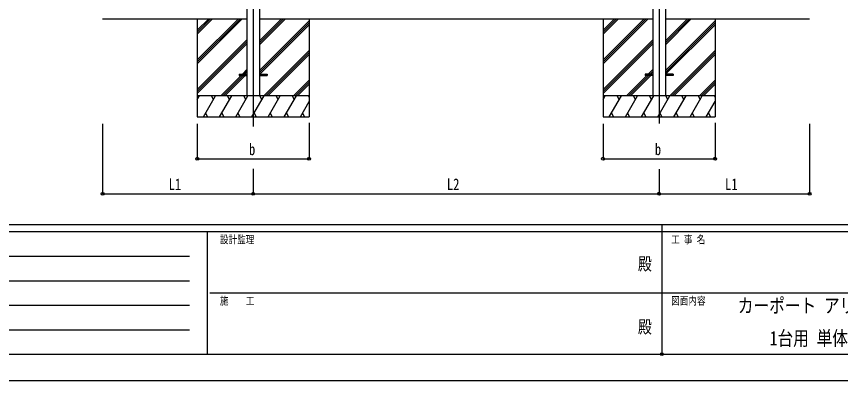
# Model space of a CAD drawing. Units: millimetres, scale not verified. Extents: x -10512 to 10512, y -7425 to 7425.
# Drawn here: x -4624 to 1264, y -7425 to -4826 of the extents above; entities that cross this region are included whole.
import ezdxf
from ezdxf.enums import TextEntityAlignment as Align

# ---------------------------------------------------------------- set-up
doc = ezdxf.new("R2010")
doc.units = ezdxf.units.MM
doc.header["$LTSCALE"] = 40
doc.header["$PDMODE"] = 32
doc.header["$PDSIZE"] = 20
for name, color, linetype in [('0-2_USER1', 3, 'Continuous'), ('0-3_YKK_12', 2, 'Continuous'), ('0-4_YKK_13', 4, 'Continuous'), ('0-5_YKK_A1', 4, 'Continuous'), ('0-6_YKK_D', 6, 'Continuous'), ('0-7_YKK_ZWAK', 7, 'Continuous')]:
    doc.layers.add(name, color=color, linetype=linetype)
doc.styles.add('ＭＳ ゴシック', font='')
doc.styles.get('ＭＳ ゴシック').set_extended_font_data('MS Gothic')

msp = doc.modelspace()

# ---------------------------------------------------------------- linework, layer by layer
at = {"layer": '0-3_YKK_12'}
for p, q in [((-2933.12, -2541.26), (-2933.12, -5612.11)), ((-33.12, -2541.26), (-33.12, -5588.69))]:
    msp.add_line(p, q, dxfattribs=at)
at = {"layer": '0-4_YKK_13'}
for p, q in [((-3033.12, -5236.76), (-3033.12, -5245.76)), ((-3033.12, -5236.76), (-2978.32, -5236.76)), ((-2887.92, -5236.76), (-2833.12, -5236.76)), ((-2833.12, -5236.76), (-2833.12, -5245.76)), ((-133.12, -5236.76), (-133.12, -5245.76)), ((-78.32, -5236.76), (-133.12, -5236.76)), ((66.88, -5236.76), (12.08, -5236.76)), ((66.88, -5236.76), (66.88, -5245.76)), ((-3033.12, -5245.76), (-2978.32, -5245.76)), ((-2887.92, -5245.76), (-2833.12, -5245.76)), ((-78.32, -5245.76), (-133.12, -5245.76)), ((66.88, -5245.76), (12.08, -5245.76))]:
    msp.add_line(p, q, dxfattribs=at)
at = {"layer": '0-5_YKK_A1'}
for p, q in [((-2978.32, -2514.88), (-2978.32, -5391.26)), ((-2887.92, -2514.88), (-2887.92, -5391.26)), ((-78.32, -2514.88), (-78.32, -5391.26)), ((12.08, -2514.88), (12.08, -5391.26)), ((-4009.12, -4841.26), (-2978.32, -4841.26)), ((-3333.12, -4841.26), (-3333.12, -5541.26)), ((-3333.12, -5135.44), (-3038.94, -4841.26)), ((-3333.12, -5149.58), (-3024.8, -4841.26)), ((-3333.12, -5163.72), (-3010.66, -4841.26)), ((-3333.12, -4951.59), (-3222.79, -4841.26)), ((-3333.12, -4937.45), (-3236.94, -4841.26)), ((-3333.12, -4923.31), (-3251.08, -4841.26)), ((-2887.92, -4841.26), (-78.32, -4841.26)), ((-2887.92, -5026.89), (-2702.29, -4841.26)), ((-2887.92, -5012.75), (-2716.44, -4841.26)), ((-2887.92, -4998.6), (-2730.58, -4841.26)), ((-2887.92, -5210.73), (-2533.12, -4855.94)), ((-2887.92, -5224.88), (-2533.12, -4870.08)), ((-2885.66, -5236.76), (-2533.12, -4884.22)), ((-2533.12, -4841.26), (-2533.12, -5541.26)), ((-433.12, -4841.26), (-433.12, -5541.26)), ((-433.12, -5135.44), (-138.94, -4841.26)), ((-433.12, -5149.58), (-124.8, -4841.26)), ((-433.12, -5163.72), (-110.66, -4841.26)), ((-433.12, -4951.59), (-322.79, -4841.26)), ((-433.12, -4937.45), (-336.94, -4841.26)), ((-433.12, -4923.31), (-351.08, -4841.26)), ((12.08, -4841.26), (1042.88, -4841.26)), ((12.08, -5026.89), (197.71, -4841.26)), ((12.08, -5012.75), (183.56, -4841.26)), ((12.08, -4998.6), (169.42, -4841.26)), ((12.08, -5210.73), (366.88, -4855.94)), ((12.08, -5224.88), (366.88, -4870.08)), ((14.34, -5236.76), (366.88, -4884.22)), ((366.88, -4841.26), (366.88, -5541.26)), ((-3333.12, -5347.57), (-2978.32, -4992.77)), ((-433.12, -5347.57), (-78.32, -4992.77)), ((-3333.12, -5361.71), (-2978.32, -5006.91)), ((-3333.12, -5375.85), (-2978.32, -5021.05)), ((-433.12, -5361.71), (-78.32, -5006.91)), ((-433.12, -5375.85), (-78.32, -5021.05)), ((-2856.32, -5391.26), (-2533.12, -5068.07)), ((-2842.17, -5391.26), (-2533.12, -5082.21)), ((-2828.03, -5391.26), (-2533.12, -5096.35)), ((43.68, -5391.26), (366.88, -5068.07)), ((57.83, -5391.26), (366.88, -5082.21)), ((71.97, -5391.26), (366.88, -5096.35)), ((-3010.18, -5236.76), (-2978.32, -5204.9)), ((-2996.04, -5236.76), (-2978.32, -5219.04)), ((-2981.9, -5236.76), (-2978.32, -5233.19)), ((-110.18, -5236.76), (-78.32, -5204.9)), ((-96.04, -5236.76), (-78.32, -5219.04)), ((-81.9, -5236.76), (-78.32, -5233.19)), ((-3164.68, -5391.26), (-3019.18, -5245.76)), ((-3150.54, -5391.26), (-3005.04, -5245.76)), ((-3136.4, -5391.26), (-2990.9, -5245.76)), ((-2644.18, -5391.26), (-2533.12, -5280.2)), ((-2630.04, -5391.26), (-2533.12, -5294.34)), ((-264.68, -5391.26), (-119.18, -5245.76)), ((-250.54, -5391.26), (-105.04, -5245.76)), ((-236.4, -5391.26), (-90.9, -5245.76)), ((255.82, -5391.26), (366.88, -5280.2)), ((269.96, -5391.26), (366.88, -5294.34)), ((-2615.9, -5391.26), (-2533.12, -5308.48)), ((284.1, -5391.26), (366.88, -5308.48)), ((-2533.12, -5391.26), (-3333.12, -5391.26)), ((-3333.12, -5418.76), (-3317.25, -5391.26)), ((-3288.38, -5541.26), (-3201.78, -5391.26)), ((-3216.78, -5417.24), (-3231.78, -5391.26)), ((-3172.91, -5541.26), (-3086.3, -5391.26)), ((-3101.31, -5417.24), (-3116.31, -5391.26)), ((-3057.44, -5541.26), (-2970.84, -5391.26)), ((-2985.84, -5417.24), (-3000.84, -5391.26)), ((-2941.97, -5541.26), (-2855.37, -5391.26)), ((-2870.37, -5417.24), (-2885.37, -5391.26)), ((-2826.5, -5541.26), (-2739.89, -5391.26)), ((-2754.9, -5417.24), (-2769.9, -5391.26)), ((-2711.03, -5541.26), (-2624.42, -5391.26)), ((-2654.43, -5391.26), (-2639.42, -5417.24)), ((-2538.96, -5391.26), (-2533.12, -5401.36)), ((366.88, -5391.26), (-433.12, -5391.26)), ((-433.12, -5418.76), (-417.25, -5391.26)), ((-388.38, -5541.26), (-301.78, -5391.26)), ((-316.78, -5417.24), (-331.78, -5391.26)), ((-272.91, -5541.26), (-186.3, -5391.26)), ((-201.31, -5417.24), (-216.31, -5391.26)), ((-157.44, -5541.26), (-70.84, -5391.26)), ((-85.84, -5417.24), (-100.84, -5391.26)), ((-41.97, -5541.26), (44.63, -5391.26)), ((29.63, -5417.24), (14.63, -5391.26)), ((73.5, -5541.26), (160.11, -5391.26)), ((145.1, -5417.24), (130.1, -5391.26)), ((188.97, -5541.26), (275.58, -5391.26)), ((245.57, -5391.26), (260.58, -5417.24)), ((361.04, -5391.26), (366.88, -5401.36)), ((-2595.56, -5541.26), (-2533.12, -5433.12)), ((304.44, -5541.26), (366.88, -5433.12)), ((-3273.38, -5515.28), (-3258.38, -5541.26)), ((-3157.91, -5515.28), (-3142.91, -5541.26)), ((-3042.44, -5515.28), (-3027.44, -5541.26)), ((-2926.97, -5515.28), (-2911.97, -5541.26)), ((-2811.5, -5515.28), (-2796.5, -5541.26)), ((-2696.03, -5515.28), (-2681.03, -5541.26)), ((-2580.56, -5515.28), (-2565.56, -5541.26)), ((-373.38, -5515.28), (-358.38, -5541.26)), ((-257.91, -5515.28), (-242.91, -5541.26)), ((-142.44, -5515.28), (-127.44, -5541.26)), ((-26.97, -5515.28), (-11.97, -5541.26)), ((88.5, -5515.28), (103.5, -5541.26)), ((203.97, -5515.28), (218.97, -5541.26)), ((319.44, -5515.28), (334.44, -5541.26)), ((-3333.12, -5541.26), (-2533.12, -5541.26)), ((-433.12, -5541.26), (366.88, -5541.26))]:
    msp.add_line(p, q, dxfattribs=at)
at = {"layer": '0-6_YKK_D'}
for p, q in [((-4009.12, -5592.28), (-4009.12, -6092.26)), ((-3333.12, -5591.28), (-3333.12, -5842.26)), ((-2533.12, -5585.72), (-2533.12, -5842.26)), ((-433.12, -5591.28), (-433.12, -5842.26)), ((366.88, -5585.72), (366.88, -5842.26)), ((1042.88, -5592.28), (1042.88, -6092.26)), ((-3333.12, -5841.26), (-2533.12, -5841.26)), ((-433.12, -5841.26), (366.88, -5841.26)), ((-2933.12, -5913.38), (-2933.12, -6092.26)), ((-2933.12, -5913.38), (-2933.12, -6092.26)), ((-33.12, -5914.84), (-33.12, -6092.26)), ((-33.12, -5914.84), (-33.12, -6092.26)), ((-4009.12, -6091.26), (-2933.12, -6091.26)), ((-2933.12, -6091.26), (-33.12, -6091.26)), ((-33.12, -6091.26), (1042.88, -6091.26))]:
    msp.add_line(p, q, dxfattribs=at)
for centre in [(-3333.12, -5841.26), (-2533.12, -5841.26), (-433.12, -5841.26), (366.88, -5841.26), (-4009.12, -6091.26), (-2933.12, -6091.26), (-2933.12, -6091.26), (-33.12, -6091.26), (-33.12, -6091.26), (1042.88, -6091.26)]:
    msp.add_circle(centre, 10.62, dxfattribs=at)
at = {"layer": '0-7_YKK_ZWAK'}
for p, q in [((9737.55, -6312.5), (-9762.45, -6312.5)), ((-12.45, -6312.5), (-12.45, -7237.5)), ((-3262.45, -6362.5), (-9762.45, -6362.5)), ((-3262.45, -6362.5), (-3262.45, -7237.5)), ((-12.45, -6362.5), (-3262.45, -6362.5)), ((3237.55, -6362.5), (-12.45, -6362.5)), ((-9656.2, -6537.5), (-3387.45, -6537.5)), ((-9656.2, -6712.5), (-3387.45, -6712.5)), ((-3243.7, -6800), (-12.45, -6800)), ((-12.45, -6800), (3237.55, -6800)), ((-9656.2, -6887.5), (-3387.45, -6887.5)), ((-9656.2, -7062.5), (-3387.45, -7062.5)), ((-9762.45, -7237.5), (-3262.45, -7237.5)), ((-3262.45, -7237.5), (-12.45, -7237.5)), ((-12.45, -7237.5), (3237.55, -7237.5))]:
    msp.add_line(p, q, dxfattribs=at)
msp.add_lwpolyline([(-10512.5, -7425), (10512.5, -7425), (10512.5, 7425), (-10512.5, 7425)], close=True, dxfattribs=at)
msp.add_point((-12.45, -7237.5), dxfattribs=at)

# ---------------------------------------------------------------- texts
at = {"layer": '0-2_USER1', "style": 'ＭＳ ゴシック', "width": 0.8}
for s, p in [('カーポート アリュース 600タイプ', (529.88, -6972.08)), ('1台用 単体セット 納まり図', (757.62, -7205.42))]:
    msp.add_text(s, height=102.6, dxfattribs=at).set_placement(p, align=Align.BOTTOM_LEFT)
at = {"layer": '0-6_YKK_D', "style": 'ＭＳ ゴシック', "width": 0.8}
for s, p in [('b', (-2963.12, -5840.26)), ('b', (-63.12, -5840.26)), ('L1', (-3537.12, -6089.59)), ('L2', (-1549.12, -6089.59)), ('L1', (438.88, -6089.59))]:
    msp.add_text(s, height=82.48, dxfattribs=at).set_placement(p, align=Align.BOTTOM_LEFT)
at = {"layer": '0-7_YKK_ZWAK', "style": 'ＭＳ ゴシック', "width": 0.8}
for s, height, p in [('設計監理', 54.99, (-3170.78, -6462.5)), ('工 事 名', 54.99, (53.17, -6462.5)), ('殿', 91.64, (-184.17, -6664.58)), ('施\u3000\u3000工', 54.99, (-3170.78, -6900)), ('図面内容', 54.99, (53.17, -6900)), ('殿', 91.64, (-184.17, -7114.58))]:
    msp.add_text(s, height=height, dxfattribs=at).set_placement(p, align=Align.BOTTOM_LEFT)

doc.saveas('drawing.dxf')
